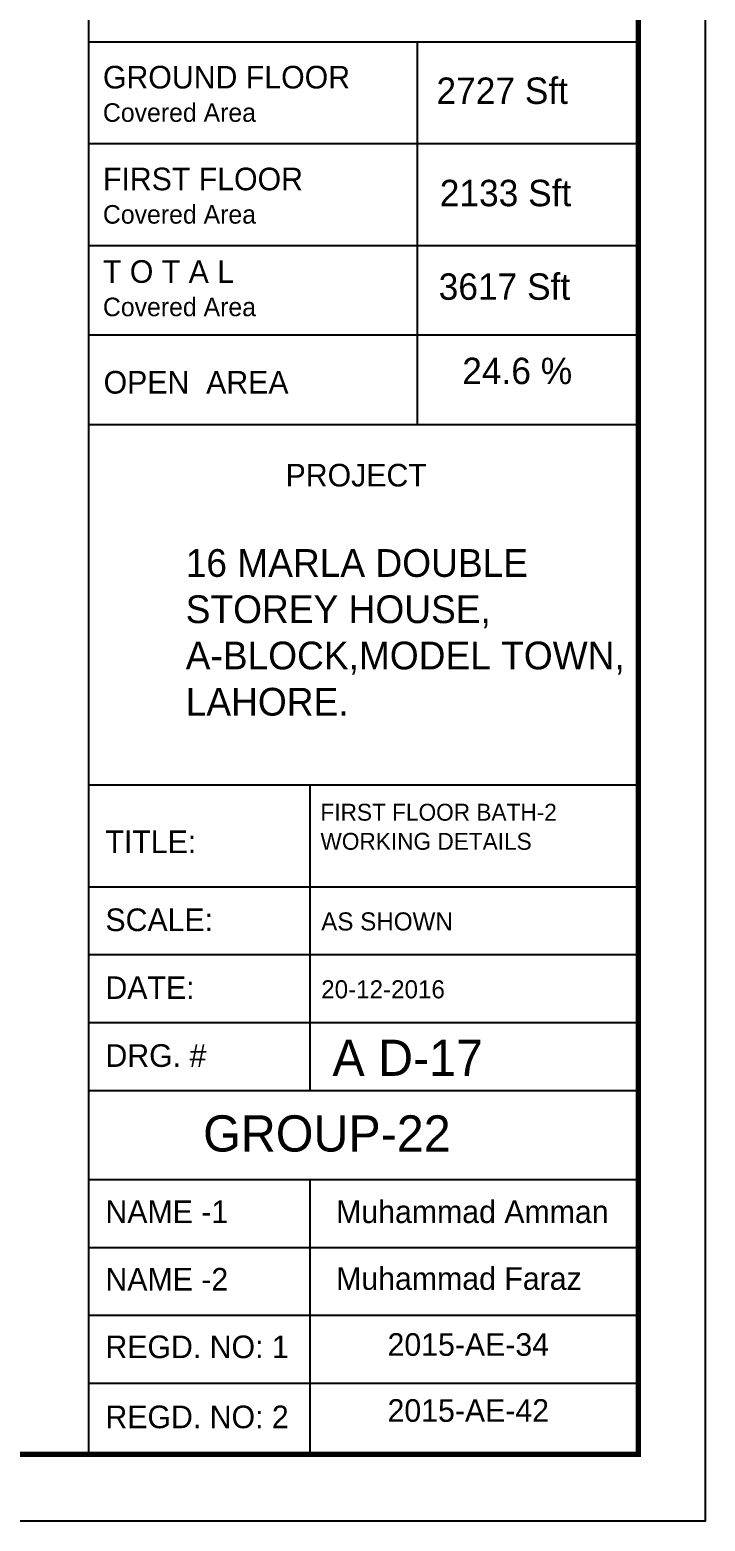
# Model space of a CAD drawing. Extents: x 10753 to 18704, y -5361 to 1140.
# Drawn here: x 13582.8 to 13726.4, y -3962.1 to -3645 of the extents above; entities that cross this region are included whole.
import ezdxf

# ---------------------------------------------------------------- set-up
doc = ezdxf.new("R2010")
doc.units = 0
doc.header["$LTSCALE"] = 30
doc.header["$MEASUREMENT"] = 0
doc.layers.add('SEAL', color=1, linetype='CONTINUOUS')
doc.layers.add('WL', color=9, linetype='CONTINUOUS')
doc.styles.add('ROMAND', font='stylu.ttf', dxfattribs={"height": 2})
doc.styles.add('SEAL TEXT', font='stylu.ttf', dxfattribs={"height": 6})
doc.styles.add('Work Dim', font='stylu.ttf', dxfattribs={"height": 4})

msp = doc.modelspace()

# ---------------------------------------------------------------- linework, layer by layer
at = {"layer": 'SEAL', "color": 1}
for p, q in [((13595.31765, -3351.38742), (13595.31765, -3947.86652)), ((13712.24111, -3647.5823), (13595.31765, -3647.5823)), ((13665.22365, -3647.5823), (13665.22365, -3728.93034)), ((13712.24111, -3669.23392), (13595.31765, -3669.23392)), ((13712.24111, -3690.88553), (13595.31765, -3690.88553)), ((13712.24111, -3709.90793), (13595.31765, -3709.90793)), ((13712.24111, -3709.90793), (13595.31765, -3709.90793)), ((13712.24111, -3728.93034), (13595.31765, -3728.93034)), ((13712.24111, -3805.58631), (13595.31765, -3805.58631)), ((13642.41474, -3805.58631), (13642.41474, -3870.53346)), ((13712.24111, -3827.23793), (13595.31765, -3827.23793)), ((13712.24111, -3841.67234), (13595.31765, -3841.67234)), ((13712.24111, -3856.10675), (13595.31765, -3856.10675)), ((13712.24111, -3870.53346), (13595.31765, -3870.53346)), ((13712.24111, -3870.53346), (13595.31765, -3870.53346)), ((13712.24111, -3889.48863), (13595.31765, -3889.48863)), ((13642.41474, -3889.48863), (13642.41474, -3947.22627)), ((13712.24111, -3903.92304), (13595.31765, -3903.92304)), ((13712.24111, -3918.35745), (13595.31765, -3918.35745)), ((13712.24111, -3932.79186), (13595.31765, -3932.79186))]:
    msp.add_line(p, q, dxfattribs=at)
msp.add_lwpolyline([(13726.44299, -3337.18553), (13726.44299, -3962.06841), (12795.69991, -3962.06841), (12795.69991, -3337.18553)], close=True, dxfattribs=at)
at = {"layer": 'WL', "const_width": 1.18349}
msp.add_lwpolyline([(13712.24111, -3351.38742), (13712.24111, -3947.86652), (12809.9018, -3947.86652), (12809.9018, -3351.38742)], close=True, dxfattribs=at)

# ---------------------------------------------------------------- texts
at = {"layer": 'SEAL', "color": 1}
for s, height, style, p in [('GROUND FLOOR', 4.81147, 'ROMAND', (13598.39026, -3657.43923)), ('2727 Sft', 5.615713, 'SEAL TEXT', (13669.30749, -3660.7262)), ('Covered Area', 3.9448076, 'SEAL TEXT', (13598.39026, -3664.52903)), ('FIRST FLOOR', 4.81147, 'ROMAND', (13598.39026, -3679.09084)), ('2133 Sft', 5.615713, 'SEAL TEXT', (13670.00898, -3682.4775)), ('Covered Area', 3.9448076, 'SEAL TEXT', (13598.39026, -3686.18065)), ('T O T A L', 4.81147, 'ROMAND', (13598.39026, -3698.77054)), ('3617 Sft', 5.615713, 'SEAL TEXT', (13669.77908, -3702.37632)), ('Covered Area', 3.9448076, 'SEAL TEXT', (13598.39026, -3705.86035)), ('24.6 %%%', 5.615713, 'SEAL TEXT', (13674.79018, -3720.29924)), ('OPEN  AREA', 4.81147, 'ROMAND', (13598.53134, -3722.31808)), ('PROJECT', 4.81147, 'ROMAND', (13637.22912, -3742.06931)), ('FIRST FLOOR BATH-2', 3.5976453, 'SEAL TEXT', (13644.64987, -3813.12784)), ('TITLE:', 4.81147, 'ROMAND', (13598.92625, -3820.02072)), ('WORKING DETAILS', 3.5976453, 'SEAL TEXT', (13644.64987, -3819.31679)), ('SCALE:', 4.81147, 'ROMAND', (13598.92625, -3836.60218)), ('AS SHOWN', 3.844163, 'SEAL TEXT', (13644.80302, -3836.46824)), ('DATE:', 4.81147, 'ROMAND', (13598.92625, -3851.03659)), ('20-12-2016', 3.844163, 'SEAL TEXT', (13644.80302, -3850.90265)), ('DRG. #', 4.81147, 'ROMAND', (13598.92625, -3865.471)), ('A D-17', 7.688326, 'SEAL TEXT', (13647.19131, -3867.38595)), ('GROUP-22', 7.698352, 'Work Dim', (13619.70332, -3883.47807)), ('NAME -1', 4.81147, 'ROMAND', (13598.92625, -3898.67708)), ('Muhammad Amman', 4.81147, 'ROMAND', (13647.98443, -3898.67708)), ('NAME -2', 4.81147, 'ROMAND', (13598.92625, -3913.0414)), ('Muhammad Faraz', 4.81147, 'ROMAND', (13647.98443, -3912.88083)), ('2015-AE-34', 4.81147, 'ROMAND', (13658.90553, -3926.91137)), ('REGD. NO: 1', 4.81147, 'ROMAND', (13598.92625, -3927.40572)), ('REGD. NO: 2', 4.81147, 'ROMAND', (13598.92625, -3942.30234)), ('2015-AE-42', 4.81147, 'ROMAND', (13658.90553, -3940.9419))]:
    msp.add_text(s, height=height, dxfattribs=dict(at, style=style)).set_placement(p)
at = {"layer": 'SEAL', "color": 1, "insert": (13615.99571, -3755.38529), "char_height": 5.8992643, "attachment_point": 1, "style": 'ROMAND'}
msp.add_mtext_dynamic_manual_height_columns('16 MARLA DOUBLE STOREY HOUSE,^JA-BLOCK,MODEL TOWN, LAHORE.', width=94.2270095, gutter_width=45, heights=[0], dxfattribs=at)

doc.saveas('drawing.dxf')
